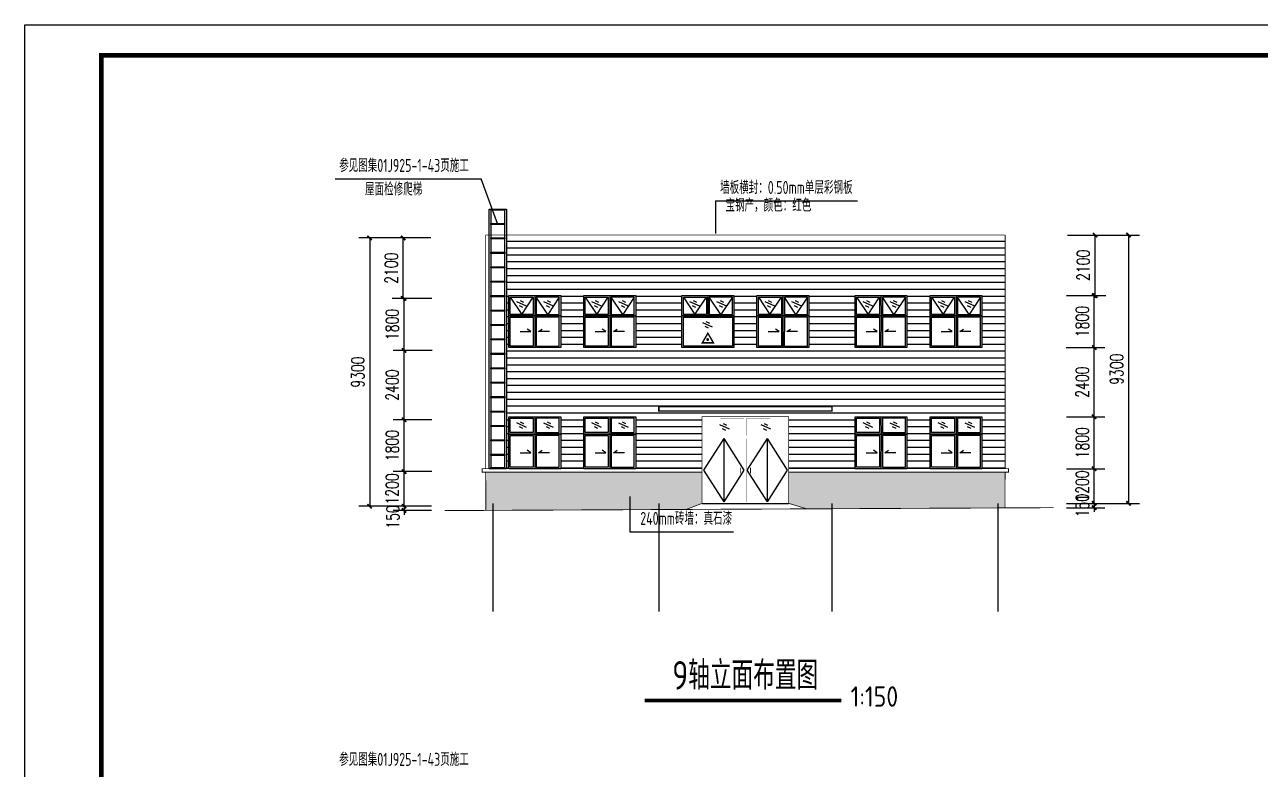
# Model space of a CAD drawing. Extents: x 177291 to 1288761, y 177638 to 322898.
# Drawn here: x 688720 to 731542, y 289123 to 314928 of the extents above; entities that cross this region are included whole.
import ezdxf
from ezdxf.enums import TextEntityAlignment as Align

# ---------------------------------------------------------------- set-up
doc = ezdxf.new("R2010")
doc.units = 0
doc.header["$LTSCALE"] = 1000
for name, color, linetype in [('AXIS', 3, 'Continuous'), ('COLU', 7, 'Continuous'), ('DIM_SYMB', 3, 'Continuous'), ('PUB_DIM', 3, 'Continuous'), ('PUB_TEXT', 7, 'Continuous'), ('PUB_TITLE', 4, 'Continuous'), ('REIN', 1, 'Continuous'), ('TEXT', 7, 'Continuous')]:
    doc.layers.add(name, color=color, linetype=linetype)
doc.styles.add('_TCH_DIM_T3', font='SIMPLEX', dxfattribs={"width": 0.705882, "bigfont": 'GBCBIG'})
doc.styles.add('C', font='tssdeng.shx', dxfattribs={"height": 3, "bigfont": 'tssdchn.shx'})
doc.styles.get("Standard").update_dxf_attribs({"font": 'gbenor.shx', "bigfont": 'gbcbig.shx'})
doc.dimstyles.new('_TCH_ARCH&&150', dxfattribs={"dimtxt": 446.25, "dimasz": 150, "dimexe": 375, "dimexo": 450, "dimgap": 189.375, "dimtad": 1, "dimdec": 0, "dimzin": 0, "dimdsep": 46, "dimtxsty": '_TCH_DIM_T3', "dimblk": 'ARCHTICK', "dimcen": 0.09, "dimclrd": 3, "dimclre": 3, "dimclrt": 7, "dimazin": 2, "dimtfac": 1, "dimtdec": 0, "dimtix": 1, "dimtmove": 2, "dimatfit": 3, "dimfxl": 1, "dimtolj": 1, "dimtzin": 0, "dimarcsym": 0})

# ---------------------------------------------------------------- blocks, each defined once
blk = doc.blocks.new('A$C5AE57A66')
at = {"color": 2}
for points in [[(0, 9000), (59, 9000), (59, 0), (0, 0)], [(59, 9000), (541, 9000), (541, 8962), (59, 8962)], [(541, 9000), (600, 9000), (600, 0), (541, 0)], [(59, 8500), (541, 8500), (541, 8462), (59, 8462)], [(59, 8000), (541, 8000), (541, 7962), (59, 7962)], [(59, 7500), (541, 7500), (541, 7462), (59, 7462)], [(59, 7000), (541, 7000), (541, 6962), (59, 6962)], [(59, 6500), (541, 6500), (541, 6462), (59, 6462)], [(59, 6000), (541, 6000), (541, 5962), (59, 5962)], [(59, 5500), (541, 5500), (541, 5462), (59, 5462)], [(59, 5000), (541, 5000), (541, 4962), (59, 4962)], [(59, 4500), (541, 4500), (541, 4462), (59, 4462)], [(59, 4000), (541, 4000), (541, 3962), (59, 3962)], [(59, 3500), (541, 3500), (541, 3462), (59, 3462)], [(59, 3000), (541, 3000), (541, 2962), (59, 2962)], [(59, 2500), (541, 2500), (541, 2462), (59, 2462)], [(59, 2000), (541, 2000), (541, 1962), (59, 1962)], [(59, 1500), (541, 1500), (541, 1462), (59, 1462)], [(59, 1000), (541, 1000), (541, 962), (59, 962)], [(59, 500), (541, 500), (541, 462), (59, 462)], [(59, 38), (541, 38), (541, 0), (59, 0)]]:
    blk.add_lwpolyline(points, close=True, dxfattribs=at)
blk = doc.blocks.new('_ArchTick')
at = {"color": 0, "linetype": 'ByBlock', "const_width": 0.4}
blk.add_lwpolyline([(-0.5, -0.5), (0.5, 0.5)], dxfattribs=at)
blk = doc.blocks.new('*D522')
at = {"layer": 'Defpoints', "color": 0, "transparency": 16777216}
for p in [(701868, 299439), (703277, 299439), (703271, 298239)]:
    blk.add_point(p, dxfattribs=at)
at = {"layer": 'PUB_DIM', "color": 3, "lineweight": -2, "transparency": 16777216}
for p, q in [((702827, 299439), (701493, 299439)), ((701868, 299439), (701868, 299589)), ((701868, 298239), (701868, 299439)), ((702821, 298239), (701493, 298239)), ((701868, 298239), (701868, 298089))]:
    blk.add_line(p, q, dxfattribs=at)
at = {"layer": 'PUB_DIM', "color": 3, "lineweight": -2, "transparency": 16777216, "xscale": 150, "yscale": 150, "zscale": 150}
for p, rotation in [((701868, 299439), 270), ((701868, 298239), 90)]:
    blk.add_blockref('_ArchTick', p, dxfattribs=dict(at, rotation=rotation))
at = {"layer": 'PUB_DIM', "color": 7, "transparency": 16777216, "insert": (701456, 298839), "char_height": 446.2, "attachment_point": 5, "rotation": 90, "style": '_TCH_DIM_T3'}
blk.add_mtext('\\A1;1200', dxfattribs=at)
blk = doc.blocks.new('*D523')
at = {"layer": 'Defpoints', "color": 0, "transparency": 16777216}
for p in [(701868, 301239), (703277, 301239), (703277, 299439)]:
    blk.add_point(p, dxfattribs=at)
at = {"layer": 'PUB_DIM', "color": 3, "lineweight": -2, "transparency": 16777216}
for p, q in [((702827, 301239), (701493, 301239)), ((701868, 299439), (701868, 301239)), ((702827, 299439), (701493, 299439))]:
    blk.add_line(p, q, dxfattribs=at)
at = {"layer": 'PUB_DIM', "color": 3, "lineweight": -2, "transparency": 16777216, "xscale": 150, "yscale": 150, "zscale": 150}
for p, rotation in [((701868, 301239), 90), ((701868, 299439), 270)]:
    blk.add_blockref('_ArchTick', p, dxfattribs=dict(at, rotation=rotation))
at = {"layer": 'PUB_DIM', "color": 7, "transparency": 16777216, "insert": (701456, 300339), "char_height": 446.2, "attachment_point": 5, "rotation": 90, "style": '_TCH_DIM_T3'}
blk.add_mtext('\\A1;1800', dxfattribs=at)
blk = doc.blocks.new('*D524')
at = {"layer": 'Defpoints', "color": 0, "transparency": 16777216}
for p in [(701868, 303639), (703293, 303639, -4), (703277, 301239)]:
    blk.add_point(p, dxfattribs=at)
at = {"layer": 'PUB_DIM', "color": 3, "lineweight": -2, "transparency": 16777216}
for p, q in [((702843, 303639), (701493, 303639)), ((701868, 301239), (701868, 303639)), ((702827, 301239), (701493, 301239))]:
    blk.add_line(p, q, dxfattribs=at)
at = {"layer": 'PUB_DIM', "color": 3, "lineweight": -2, "transparency": 16777216, "xscale": 150, "yscale": 150, "zscale": 150}
for p, rotation in [((701868, 303639), 90), ((701868, 301239), 270)]:
    blk.add_blockref('_ArchTick', p, dxfattribs=dict(at, rotation=rotation))
at = {"layer": 'PUB_DIM', "color": 7, "transparency": 16777216, "insert": (701456, 302439), "char_height": 446.2, "attachment_point": 5, "rotation": 90, "style": '_TCH_DIM_T3'}
blk.add_mtext('\\A1;2400', dxfattribs=at)
blk = doc.blocks.new('*D525')
at = {"layer": 'Defpoints', "color": 0, "transparency": 16777216}
for p in [(701868, 305439), (703277, 305439), (703293, 303639, -4)]:
    blk.add_point(p, dxfattribs=at)
at = {"layer": 'PUB_DIM', "color": 3, "lineweight": -2, "transparency": 16777216}
for p, q in [((702827, 305439), (701493, 305439)), ((701868, 303639), (701868, 305439)), ((702843, 303639), (701493, 303639))]:
    blk.add_line(p, q, dxfattribs=at)
at = {"layer": 'PUB_DIM', "color": 3, "lineweight": -2, "transparency": 16777216, "xscale": 150, "yscale": 150, "zscale": 150}
for p, rotation in [((701868, 305439), 90), ((701868, 303639), 270)]:
    blk.add_blockref('_ArchTick', p, dxfattribs=dict(at, rotation=rotation))
at = {"layer": 'PUB_DIM', "color": 7, "transparency": 16777216, "insert": (701456, 304539), "char_height": 446.2, "attachment_point": 5, "rotation": 90, "style": '_TCH_DIM_T3'}
blk.add_mtext('\\A1;1800', dxfattribs=at)
blk = doc.blocks.new('*D526')
at = {"layer": 'Defpoints', "color": 0, "transparency": 16777216}
for p in [(701835, 307539), (703243, 307539), (703277, 305439)]:
    blk.add_point(p, dxfattribs=at)
at = {"layer": 'PUB_DIM', "color": 3, "lineweight": -2, "transparency": 16777216}
for p, q in [((702793, 307539), (701460, 307539)), ((701835, 305439), (701835, 307539)), ((702827, 305439), (701460, 305439))]:
    blk.add_line(p, q, dxfattribs=at)
at = {"layer": 'PUB_DIM', "color": 3, "lineweight": -2, "transparency": 16777216, "xscale": 150, "yscale": 150, "zscale": 150}
for p, rotation in [((701835, 307539), 90), ((701835, 305439), 270)]:
    blk.add_blockref('_ArchTick', p, dxfattribs=dict(at, rotation=rotation))
at = {"layer": 'PUB_DIM', "color": 7, "transparency": 16777216, "insert": (701423, 306489), "char_height": 446.2, "attachment_point": 5, "rotation": 90, "style": '_TCH_DIM_T3'}
blk.add_mtext('\\A1;2100', dxfattribs=at)
blk = doc.blocks.new('*D527')
at = {"layer": 'Defpoints', "color": 0, "transparency": 16777216}
for p in [(703243, 307539), (700676, 298239), (703271, 298239)]:
    blk.add_point(p, dxfattribs=at)
at = {"layer": 'PUB_DIM', "color": 3, "lineweight": -2, "transparency": 16777216}
for p, q in [((702793, 307539), (700301, 307539)), ((700676, 307539), (700676, 298239)), ((702821, 298239), (700301, 298239))]:
    blk.add_line(p, q, dxfattribs=at)
at = {"layer": 'PUB_DIM', "color": 3, "lineweight": -2, "transparency": 16777216, "xscale": 150, "yscale": 150, "zscale": 150}
for p, rotation in [((700676, 307539), 90), ((700676, 298239), 270)]:
    blk.add_blockref('_ArchTick', p, dxfattribs=dict(at, rotation=rotation))
at = {"layer": 'PUB_DIM', "color": 7, "transparency": 16777216, "insert": (700264, 302889), "char_height": 446.2, "attachment_point": 5, "rotation": 90, "style": '_TCH_DIM_T3'}
blk.add_mtext('\\A1;9300', dxfattribs=at)
blk = doc.blocks.new('*D528')
at = {"layer": 'Defpoints', "color": 0, "transparency": 16777216}
for p in [(701868, 298089), (703271, 298239), (703271, 298089)]:
    blk.add_point(p, dxfattribs=at)
at = {"layer": 'PUB_DIM', "color": 3, "lineweight": -2, "transparency": 16777216}
for p, q in [((702821, 298239), (701493, 298239)), ((702821, 298089), (701493, 298089)), ((701868, 298239), (701868, 298389)), ((701868, 298239), (701868, 298089)), ((701868, 298089), (701868, 297939))]:
    blk.add_line(p, q, dxfattribs=at)
at = {"layer": 'PUB_DIM', "color": 3, "lineweight": -2, "transparency": 16777216, "xscale": 150, "yscale": 150, "zscale": 150}
for p, rotation in [((701868, 298239), 270), ((701868, 298089), 90)]:
    blk.add_blockref('_ArchTick', p, dxfattribs=dict(at, rotation=rotation))
at = {"layer": 'PUB_DIM', "color": 7, "transparency": 16777216, "insert": (701480, 297868), "char_height": 446.2, "attachment_point": 5, "rotation": 90, "style": '_TCH_DIM_T3'}
blk.add_mtext('\\A1;150', dxfattribs=at)
blk = doc.blocks.new('*D529')
at = {"layer": 'Defpoints', "color": 0, "transparency": 16777216}
for p in [(724376, 299540), (725784, 299540), (724381, 298340)]:
    blk.add_point(p, dxfattribs=at)
at = {"layer": 'PUB_DIM', "color": 3, "lineweight": -2, "transparency": 16777216}
for p, q in [((724826, 299540), (726159, 299540)), ((725784, 299540), (725784, 299690)), ((725784, 298340), (725784, 299540)), ((724831, 298340), (726159, 298340)), ((725784, 298340), (725784, 298190))]:
    blk.add_line(p, q, dxfattribs=at)
at = {"layer": 'PUB_DIM', "color": 3, "lineweight": -2, "transparency": 16777216, "xscale": 150, "yscale": 150, "zscale": 150}
for p, rotation in [((725784, 299540), 270), ((725784, 298340), 90)]:
    blk.add_blockref('_ArchTick', p, dxfattribs=dict(at, rotation=rotation))
at = {"layer": 'PUB_DIM', "color": 7, "transparency": 16777216, "insert": (725371, 298940), "char_height": 446.2, "attachment_point": 5, "rotation": 90, "style": '_TCH_DIM_T3'}
blk.add_mtext('\\A1;1200', dxfattribs=at)
blk = doc.blocks.new('*D530')
at = {"layer": 'Defpoints', "color": 0, "transparency": 16777216}
for p in [(724376, 301340), (725784, 301340), (724376, 299540)]:
    blk.add_point(p, dxfattribs=at)
at = {"layer": 'PUB_DIM', "color": 3, "lineweight": -2, "transparency": 16777216}
for p, q in [((724826, 301340), (726159, 301340)), ((725784, 299540), (725784, 301340)), ((724826, 299540), (726159, 299540))]:
    blk.add_line(p, q, dxfattribs=at)
at = {"layer": 'PUB_DIM', "color": 3, "lineweight": -2, "transparency": 16777216, "xscale": 150, "yscale": 150, "zscale": 150}
for p, rotation in [((725784, 301340), 90), ((725784, 299540), 270)]:
    blk.add_blockref('_ArchTick', p, dxfattribs=dict(at, rotation=rotation))
at = {"layer": 'PUB_DIM', "color": 7, "transparency": 16777216, "insert": (725371, 300440), "char_height": 446.2, "attachment_point": 5, "rotation": 90, "style": '_TCH_DIM_T3'}
blk.add_mtext('\\A1;1800', dxfattribs=at)
blk = doc.blocks.new('*D531')
at = {"layer": 'Defpoints', "color": 0, "transparency": 16777216}
for p in [(724359, 303740, -4), (725784, 303740), (724376, 301340)]:
    blk.add_point(p, dxfattribs=at)
at = {"layer": 'PUB_DIM', "color": 3, "lineweight": -2, "transparency": 16777216}
for p, q in [((724809, 303740), (726159, 303740)), ((725784, 301340), (725784, 303740)), ((724826, 301340), (726159, 301340))]:
    blk.add_line(p, q, dxfattribs=at)
at = {"layer": 'PUB_DIM', "color": 3, "lineweight": -2, "transparency": 16777216, "xscale": 150, "yscale": 150, "zscale": 150}
for p, rotation in [((725784, 303740), 90), ((725784, 301340), 270)]:
    blk.add_blockref('_ArchTick', p, dxfattribs=dict(at, rotation=rotation))
at = {"layer": 'PUB_DIM', "color": 7, "transparency": 16777216, "insert": (725371, 302540), "char_height": 446.2, "attachment_point": 5, "rotation": 90, "style": '_TCH_DIM_T3'}
blk.add_mtext('\\A1;2400', dxfattribs=at)
blk = doc.blocks.new('*D532')
at = {"layer": 'Defpoints', "color": 0, "transparency": 16777216}
for p in [(724376, 305540), (725784, 305540), (724359, 303740, -4)]:
    blk.add_point(p, dxfattribs=at)
at = {"layer": 'PUB_DIM', "color": 3, "lineweight": -2, "transparency": 16777216}
for p, q in [((724826, 305540), (726159, 305540)), ((725784, 303740), (725784, 305540)), ((724809, 303740), (726159, 303740))]:
    blk.add_line(p, q, dxfattribs=at)
at = {"layer": 'PUB_DIM', "color": 3, "lineweight": -2, "transparency": 16777216, "xscale": 150, "yscale": 150, "zscale": 150}
for p, rotation in [((725784, 305540), 90), ((725784, 303740), 270)]:
    blk.add_blockref('_ArchTick', p, dxfattribs=dict(at, rotation=rotation))
at = {"layer": 'PUB_DIM', "color": 7, "transparency": 16777216, "insert": (725371, 304640), "char_height": 446.2, "attachment_point": 5, "rotation": 90, "style": '_TCH_DIM_T3'}
blk.add_mtext('\\A1;1800', dxfattribs=at)
blk = doc.blocks.new('*D533')
at = {"layer": 'Defpoints', "color": 0, "transparency": 16777216}
for p in [(724409, 307640), (725817, 307640), (724376, 305540)]:
    blk.add_point(p, dxfattribs=at)
at = {"layer": 'PUB_DIM', "color": 3, "lineweight": -2, "transparency": 16777216}
for p, q in [((724859, 307640), (726192, 307640)), ((725817, 305540), (725817, 307640)), ((724826, 305540), (726192, 305540))]:
    blk.add_line(p, q, dxfattribs=at)
at = {"layer": 'PUB_DIM', "color": 3, "lineweight": -2, "transparency": 16777216, "xscale": 150, "yscale": 150, "zscale": 150}
for p, rotation in [((725817, 307640), 90), ((725817, 305540), 270)]:
    blk.add_blockref('_ArchTick', p, dxfattribs=dict(at, rotation=rotation))
at = {"layer": 'PUB_DIM', "color": 7, "transparency": 16777216, "insert": (725405, 306590), "char_height": 446.2, "attachment_point": 5, "rotation": 90, "style": '_TCH_DIM_T3'}
blk.add_mtext('\\A1;2100', dxfattribs=at)
blk = doc.blocks.new('*D534')
at = {"layer": 'Defpoints', "color": 0, "transparency": 16777216}
for p in [(724409, 307640), (724381, 298340), (726976, 298340)]:
    blk.add_point(p, dxfattribs=at)
at = {"layer": 'PUB_DIM', "color": 3, "lineweight": -2, "transparency": 16777216}
for p, q in [((724859, 307640), (727351, 307640)), ((726976, 307640), (726976, 298340)), ((724831, 298340), (727351, 298340))]:
    blk.add_line(p, q, dxfattribs=at)
at = {"layer": 'PUB_DIM', "color": 3, "lineweight": -2, "transparency": 16777216, "xscale": 150, "yscale": 150, "zscale": 150}
for p, rotation in [((726976, 307640), 90), ((726976, 298340), 270)]:
    blk.add_blockref('_ArchTick', p, dxfattribs=dict(at, rotation=rotation))
at = {"layer": 'PUB_DIM', "color": 7, "transparency": 16777216, "insert": (726563, 302990), "char_height": 446.2, "attachment_point": 5, "rotation": 90, "style": '_TCH_DIM_T3'}
blk.add_mtext('\\A1;9300', dxfattribs=at)
blk = doc.blocks.new('*D535')
at = {"layer": 'Defpoints', "color": 0, "transparency": 16777216}
for p in [(724376, 298190), (724381, 298340), (725784, 298190)]:
    blk.add_point(p, dxfattribs=at)
at = {"layer": 'PUB_DIM', "color": 3, "lineweight": -2, "transparency": 16777216}
for p, q in [((725784, 298340), (725784, 298490)), ((724826, 298190), (726159, 298190)), ((724831, 298340), (726159, 298340)), ((725784, 298340), (725784, 298190)), ((725784, 298190), (725784, 298040))]:
    blk.add_line(p, q, dxfattribs=at)
at = {"layer": 'PUB_DIM', "color": 3, "lineweight": -2, "transparency": 16777216, "xscale": 150, "yscale": 150, "zscale": 150}
for p, rotation in [((725784, 298340), 270), ((725784, 298190), 90)]:
    blk.add_blockref('_ArchTick', p, dxfattribs=dict(at, rotation=rotation))
at = {"layer": 'PUB_DIM', "color": 7, "transparency": 16777216, "insert": (725371, 298265), "char_height": 446.2, "attachment_point": 5, "rotation": 90, "style": '_TCH_DIM_T3'}
blk.add_mtext('\\A1;150', dxfattribs=at)

msp = doc.modelspace()

# ---------------------------------------------------------------- hatches: boundary and pattern name
h = msp.add_hatch()
h.set_pattern_fill('ANSI31', color=1, scale=150, angle=315)
h.set_pattern_definition([(0, (-45104.04, -5942.07), (7e-14, 238.125), [])])
h.paths.add_polyline_path([(722696.7, 307639.93), (705415.26, 307639.85), (705415.26, 299539.94), (705496.7, 299539.94), (705496.73, 300740.48), (705496.7, 300740.48), (705496.7, 301340.48), (707296.66, 301340.46), (707296.66, 300740.46), (707296.72, 300740.46), (707296.69, 299539.95), (708096.7, 299539.95), (708096.73, 300740.48), (708096.7, 300740.48), (708096.7, 301340.48), (709896.66, 301340.46), (709896.66, 300740.46), (709896.72, 300740.46), (709896.69, 299539.96), (712196.7, 299539.96), (712196.7, 301339.99), (715196.7, 301339.99), (715196.7, 299539.97), (717496.7, 299539.93), (717496.73, 300740.48), (717496.7, 300740.48), (717496.7, 301340.48), (719296.66, 301340.46), (719296.66, 300740.46), (719296.72, 300740.46), (719296.69, 299539.9), (720096.7, 299539.89), (720096.73, 300740.48), (720096.7, 300740.48), (720096.7, 301340.48), (721896.66, 301340.46), (721896.66, 300740.46), (721896.72, 300740.46), (721896.69, 299539.85), (722696.7, 299539.84)])
h.paths.add_polyline_path([(711496.7, 303739.49), (711496.73, 304839.96), (711496.7, 304839.96), (711496.7, 305539.96), (713296.66, 305539.94), (713296.66, 304839.94), (713296.72, 304839.94), (713296.69, 303739.47)], flags=16)
h.paths.add_polyline_path([(711546.48, 303789.85), (711546.75, 304789.85), (712346.82, 304789.69), (712346.54, 303789.69)], flags=0)
h.paths.add_polyline_path([(712446.48, 303789.66), (712446.76, 304789.66), (713246.82, 304789.5), (713246.55, 303789.5)], flags=0)
h.paths.add_polyline_path([(716696.7, 301687.62), (716696.7, 301539.99), (710696.7, 301539.99), (710696.7, 301687.62)], flags=16)
h.paths.add_polyline_path([(709896.69, 303739.47), (708096.7, 303739.49), (708096.73, 304839.96), (708096.7, 304839.96), (708096.7, 305539.96), (709896.66, 305539.94), (709896.66, 304839.94), (709896.72, 304839.94)], flags=16)
h.paths.add_polyline_path([(709846.55, 303789.5), (709046.48, 303789.66), (709046.76, 304789.66), (709846.82, 304789.5)], flags=0)
h.paths.add_polyline_path([(711546.34, 304889.6), (711546.34, 305490.32), (712346.93, 305490.31), (712346.49, 305489.66), (712346.49, 304889.58)], flags=0)
h.paths.add_polyline_path([(712447.09, 304889.6), (712446.87, 305489.67), (712446.43, 305490.32), (713247.24, 305490.57), (713247.02, 305490.25), (713247.24, 304889.85)], flags=0)
h.paths.add_polyline_path([(709847.24, 304889.85), (709047.09, 304889.6), (709046.87, 305489.67), (709046.43, 305490.32), (709847.24, 305490.57), (709847.02, 305490.25)], flags=0)
h.paths.add_polyline_path([(708946.54, 303789.69), (708146.48, 303789.85), (708146.75, 304789.85), (708946.82, 304789.69)], flags=0)
h.paths.add_polyline_path([(708946.49, 304889.58), (708146.34, 304889.6), (708146.34, 305490.32), (708946.93, 305490.31), (708946.49, 305489.66)], flags=0)
h.paths.add_polyline_path([(714096.7, 303739.49), (714096.73, 304839.96), (714096.7, 304839.96), (714096.7, 305539.96), (715896.66, 305539.94), (715896.66, 304839.94), (715896.72, 304839.94), (715896.69, 303739.47)], flags=16)
h.paths.add_polyline_path([(714146.48, 303789.85), (714146.75, 304789.85), (714946.82, 304789.69), (714946.54, 303789.69)], flags=0)
h.paths.add_polyline_path([(714146.34, 304889.6), (714146.34, 305490.32), (714946.93, 305490.31), (714946.49, 305489.66), (714946.49, 304889.58)], flags=0)
h.paths.add_polyline_path([(715046.48, 303789.66), (715046.76, 304789.66), (715846.82, 304789.5), (715846.55, 303789.5)], flags=0)
h.paths.add_polyline_path([(707296.69, 303739.47), (705496.7, 303739.49), (705496.73, 304839.96), (705496.7, 304839.96), (705496.7, 305539.96), (707296.66, 305539.94), (707296.66, 304839.94), (707296.72, 304839.94)], flags=16)
h.paths.add_polyline_path([(707246.55, 303789.5), (706446.48, 303789.66), (706446.76, 304789.66), (707246.82, 304789.5)], flags=0)
h.paths.add_polyline_path([(715047.09, 304889.6), (715046.87, 305489.67), (715046.43, 305490.32), (715847.24, 305490.57), (715847.02, 305490.25), (715847.24, 304889.85)], flags=0)
h.paths.add_polyline_path([(707247.24, 304889.85), (706447.09, 304889.6), (706446.87, 305489.67), (706446.43, 305490.32), (707247.24, 305490.57), (707247.02, 305490.25)], flags=0)
h.paths.add_polyline_path([(706346.54, 303789.69), (705546.48, 303789.85), (705546.75, 304789.85), (706346.82, 304789.69)], flags=0)
h.paths.add_polyline_path([(706346.49, 304889.58), (705546.34, 304889.6), (705546.34, 305490.32), (706346.93, 305490.31), (706346.49, 305489.66)], flags=0)
h.paths.add_polyline_path([(717496.7, 303739.49), (717496.73, 304839.96), (717496.7, 304839.96), (717496.7, 305539.96), (719296.66, 305539.94), (719296.66, 304839.94), (719296.72, 304839.94), (719296.69, 303739.47)], flags=16)
h.paths.add_polyline_path([(717546.48, 303789.85), (717546.75, 304789.85), (718346.82, 304789.69), (718346.54, 303789.69)], flags=0)
h.paths.add_polyline_path([(717546.34, 304889.6), (717546.34, 305490.32), (718346.93, 305490.31), (718346.49, 305489.66), (718346.49, 304889.58)], flags=0)
h.paths.add_polyline_path([(718446.48, 303789.66), (718446.76, 304789.66), (719246.82, 304789.5), (719246.55, 303789.5)], flags=0)
h.paths.add_polyline_path([(718447.09, 304889.6), (718446.87, 305489.67), (718446.43, 305490.32), (719247.24, 305490.57), (719247.02, 305490.25), (719247.24, 304889.85)], flags=0)
h.paths.add_polyline_path([(720096.7, 303739.49), (720096.73, 304839.96), (720096.7, 304839.96), (720096.7, 305539.96), (721896.66, 305539.94), (721896.66, 304839.94), (721896.72, 304839.94), (721896.69, 303739.47)], flags=16)
h.paths.add_polyline_path([(720146.48, 303789.85), (720146.75, 304789.85), (720946.82, 304789.69), (720946.54, 303789.69)], flags=0)
h.paths.add_polyline_path([(720146.34, 304889.6), (720146.34, 305490.32), (720946.93, 305490.31), (720946.49, 305489.66), (720946.49, 304889.58)], flags=0)
h.paths.add_polyline_path([(721046.48, 303789.66), (721046.76, 304789.66), (721846.82, 304789.5), (721846.55, 303789.5)], flags=0)
h.paths.add_polyline_path([(721047.09, 304889.6), (721046.87, 305489.67), (721046.43, 305490.32), (721847.24, 305490.57), (721847.02, 305490.25), (721847.24, 304889.85)], flags=0)
at = {"true_color": 0xc7c8ca}
h = msp.add_hatch(dxfattribs=at)
h.set_pattern_fill('AR-B816', color=9, scale=50)
h.set_pattern_definition([(0, (-45104.04, -5942.07), (0, 60.6552), []), (90, (-45104.04, -5942.07), (-60.6552, 60.6552), [60.6552, -60.6552])])
h.paths.add_polyline_path([(712196.7, 299419.96), (704696.7, 299419.94), (704703.05, 298095.64), (711645.04, 298128.92), (712196.7, 298339.99)])
h.paths.add_polyline_path([(722696.7, 299419.84), (715196.7, 299419.97), (715196.7, 298440), (715196.7, 298339.99), (715823.7, 298148.95), (722695.92, 298181.89)])

# ---------------------------------------------------------------- linework, layer by layer
at = {"color": 3}
for p, q in [((705546.34, 305489.98), (705946.41, 304889.59)), ((705946.41, 304889.59), (706346.5, 305489.66)), ((706396.67, 305539.95), (706396.8, 304839.67)), ((706847.17, 304889.73), (706446.86, 305489.68)), ((707247.02, 305490.24), (706847.17, 304889.73)), ((708146.34, 305489.98), (708546.41, 304889.59)), ((708546.41, 304889.59), (708946.5, 305489.66)), ((708996.67, 305539.95), (708996.8, 304839.67)), ((709447.17, 304889.73), (709046.86, 305489.68)), ((709847.02, 305490.24), (709447.17, 304889.73)), ((711546.34, 305489.98), (711946.41, 304889.59)), ((711946.41, 304889.59), (712346.5, 305489.66)), ((712396.67, 305539.95), (712396.8, 304839.67)), ((712847.17, 304889.73), (712446.86, 305489.68)), ((713247.02, 305490.24), (712847.17, 304889.73)), ((714146.34, 305489.98), (714546.41, 304889.59)), ((714546.41, 304889.59), (714946.5, 305489.66)), ((714996.67, 305539.95), (714996.8, 304839.67)), ((715447.17, 304889.73), (715046.86, 305489.68)), ((715847.02, 305490.24), (715447.17, 304889.73)), ((717546.34, 305489.98), (717946.41, 304889.59)), ((717946.41, 304889.59), (718346.5, 305489.66)), ((718396.67, 305539.95), (718396.8, 304839.67)), ((718847.17, 304889.73), (718446.86, 305489.68)), ((719247.02, 305490.24), (718847.17, 304889.73)), ((720146.34, 305489.98), (720546.41, 304889.59)), ((720546.41, 304889.59), (720946.5, 305489.66)), ((720996.67, 305539.95), (720996.8, 304839.67)), ((721447.17, 304889.73), (721046.86, 305489.68)), ((721847.02, 305490.24), (721447.17, 304889.73))]:
    msp.add_line(p, q, dxfattribs=at)
for p, q in [((705765.16, 305335.47), (706103.47, 305182.86)), ((705889.78, 305367.52), (706007.45, 305310.46)), ((706697.22, 305333.93), (707037.04, 305184.69)), ((706821.53, 305367.21), (706939.75, 305311.32)), ((708365.16, 305335.47), (708703.47, 305182.86)), ((708489.78, 305367.52), (708607.45, 305310.46)), ((709297.22, 305333.93), (709637.04, 305184.69)), ((709421.53, 305367.21), (709539.75, 305311.32)), ((711765.16, 305335.47), (712103.47, 305182.86)), ((711889.78, 305367.52), (712007.45, 305310.46)), ((712697.22, 305333.93), (713037.04, 305184.69)), ((712821.53, 305367.21), (712939.75, 305311.32)), ((714365.16, 305335.47), (714703.47, 305182.86)), ((714489.78, 305367.52), (714607.45, 305310.46)), ((715297.22, 305333.93), (715637.04, 305184.69)), ((715421.53, 305367.21), (715539.75, 305311.32)), ((717765.16, 305335.47), (718103.47, 305182.86)), ((717889.78, 305367.52), (718007.45, 305310.46)), ((718697.22, 305333.93), (719037.04, 305184.69)), ((718821.53, 305367.21), (718939.75, 305311.32)), ((720365.16, 305335.47), (720703.47, 305182.86)), ((720489.78, 305367.52), (720607.45, 305310.46)), ((721297.22, 305333.93), (721637.04, 305184.69)), ((721421.53, 305367.21), (721539.75, 305311.32)), ((705853.59, 305199.62), (705971.25, 305142.56)), ((706787, 305198.96), (706905.22, 305143.07)), ((708453.59, 305199.62), (708571.25, 305142.56)), ((709387, 305198.96), (709505.22, 305143.07)), ((711853.59, 305199.62), (711971.25, 305142.56)), ((712787, 305198.96), (712905.22, 305143.07)), ((714453.59, 305199.62), (714571.25, 305142.56)), ((715387, 305198.96), (715505.22, 305143.07)), ((717853.59, 305199.62), (717971.25, 305142.56)), ((718787, 305198.96), (718905.22, 305143.07)), ((720453.59, 305199.62), (720571.25, 305142.56)), ((721387, 305198.96), (721505.22, 305143.07)), ((706396.8, 304839.67), (706396.5, 303739.67)), ((708996.8, 304839.67), (708996.5, 303739.67)), ((712205.6, 304613.32), (712543.92, 304460.72)), ((712294.03, 304477.47), (712411.7, 304420.41)), ((712330.23, 304645.37), (712447.89, 304588.31)), ((714996.8, 304839.67), (714996.5, 303739.67)), ((718396.8, 304839.67), (718396.5, 303739.67)), ((720996.8, 304839.67), (720996.5, 303739.67)), ((705885.94, 304295.09), (706262.63, 304295)), ((706262.63, 304295), (706137.82, 304379.48)), ((706530.71, 304294.93), (706655.56, 304379.35)), ((706907.4, 304294.84), (706530.71, 304294.93)), ((708485.94, 304295.09), (708862.63, 304295)), ((708862.63, 304295), (708737.82, 304379.48)), ((709130.71, 304294.93), (709255.56, 304379.35)), ((709507.4, 304294.84), (709130.71, 304294.93)), ((714485.94, 304295.09), (714862.63, 304295)), ((714862.63, 304295), (714737.82, 304379.48)), ((715130.71, 304294.93), (715255.56, 304379.35)), ((715507.4, 304294.84), (715130.71, 304294.93)), ((717885.94, 304295.09), (718262.63, 304295)), ((718262.63, 304295), (718137.82, 304379.48)), ((718530.71, 304294.93), (718655.56, 304379.35)), ((718907.4, 304294.84), (718530.71, 304294.93)), ((720485.94, 304295.09), (720862.63, 304295)), ((720862.63, 304295), (720737.82, 304379.48)), ((721130.71, 304294.93), (721255.56, 304379.35)), ((721507.4, 304294.84), (721130.71, 304294.93)), ((705765.16, 301136), (706103.47, 300983.39)), ((705889.79, 301168.05), (706007.45, 301110.99)), ((706396.67, 301340.47), (706396.8, 300740.2)), ((706697.23, 301134.46), (707037.04, 300985.21)), ((706821.53, 301167.74), (706939.75, 301111.85)), ((708365.16, 301136), (708703.47, 300983.39)), ((708489.79, 301168.05), (708607.45, 301110.99)), ((708996.67, 301340.47), (708996.8, 300740.2)), ((709297.23, 301134.46), (709637.04, 300985.21)), ((709421.53, 301167.74), (709539.75, 301111.85)), ((712800.06, 301073.2), (713138.37, 300920.59)), ((712924.69, 301105.24), (713042.35, 301048.18)), ((714226.66, 301073.2), (714564.97, 300920.59)), ((714351.29, 301105.24), (714468.95, 301048.18)), ((717765.16, 301136), (718103.47, 300983.39)), ((717889.79, 301168.05), (718007.45, 301110.99)), ((718396.67, 301340.47), (718396.8, 300740.2)), ((718697.23, 301134.46), (719037.04, 300985.21)), ((718821.53, 301167.74), (718939.75, 301111.85)), ((720365.16, 301136), (720703.47, 300983.39)), ((720489.79, 301168.05), (720607.45, 301110.99)), ((720996.67, 301340.47), (720996.8, 300740.2)), ((721297.23, 301134.46), (721637.04, 300985.21)), ((721421.53, 301167.74), (721539.75, 301111.85)), ((705853.59, 301000.15), (705971.25, 300943.09)), ((706396.8, 300740.2), (706396.5, 299540.2)), ((706787, 300999.49), (706905.22, 300943.6)), ((708453.59, 301000.15), (708571.25, 300943.09)), ((708996.8, 300740.2), (708996.5, 299540.2)), ((709387, 300999.49), (709505.22, 300943.6)), ((712888.49, 300937.34), (713006.15, 300880.28)), ((714315.09, 300937.34), (714432.75, 300880.28)), ((717853.59, 301000.15), (717971.25, 300943.09)), ((718396.8, 300740.2), (718396.5, 299540.2)), ((718787, 300999.49), (718905.22, 300943.6)), ((720453.59, 301000.15), (720571.25, 300943.09)), ((720996.8, 300740.2), (720996.5, 299540.2)), ((721387, 300999.49), (721505.22, 300943.6)), ((706262.63, 300095.53), (706137.82, 300180)), ((706530.71, 300095.46), (706655.56, 300179.88)), ((708862.63, 300095.53), (708737.82, 300180)), ((709130.71, 300095.46), (709255.56, 300179.88)), ((712946.7, 300585.38), (712946.7, 298389.99)), ((714446.7, 300585.38), (714446.7, 298389.99)), ((718262.63, 300095.53), (718137.82, 300180)), ((718530.71, 300095.46), (718655.56, 300179.88)), ((720862.63, 300095.53), (720737.82, 300180)), ((721130.71, 300095.46), (721255.56, 300179.88)), ((705885.94, 300095.62), (706262.63, 300095.53)), ((706907.4, 300095.37), (706530.71, 300095.46)), ((708485.94, 300095.62), (708862.63, 300095.53)), ((709507.4, 300095.37), (709130.71, 300095.46)), ((717885.94, 300095.62), (718262.63, 300095.53)), ((718907.4, 300095.37), (718530.71, 300095.46)), ((720485.94, 300095.62), (720862.63, 300095.53)), ((721507.4, 300095.37), (721130.71, 300095.46)), ((712196.7, 298339.99), (715196.7, 298339.99))]:
    msp.add_line(p, q)
for points, const_width in [([(704696.7, 307639.93), (704696.7, 299539.94), (704576.7, 299539.94), (704576.7, 299419.94), (704696.7, 299419.94), (704703.05, 298095.64)], 30), ([(704696.7, 307639.85), (722683.04, 307639.93)], 30), ([(722696.7, 307639.93), (722696.7, 299539.94), (722816.7, 299539.94), (722816.7, 299419.94), (722696.7, 299419.94), (722695.92, 298181.89)], 30), ([(715823.7, 298148.95), (715196.7, 298339.99), (715196.7, 301339.99), (712196.7, 301339.99), (712196.7, 298339.99), (711645.04, 298128.92)], 25), ([(713696.7, 298340), (713696.7, 301339.99)], 2), ([(715196.69, 301339.99), (715196.7, 298440)], 25), ([(715196.7, 300637.69), (712196.7, 300637.69)], 2), ([(712196.7, 299539.96), (704696.7, 299539.94)], 30), ([(704696.7, 299419.94), (712196.7, 299419.96)], 30), ([(713519.41, 299577.37), (713519.41, 299374.51)], 25), ([(713873.98, 299577.37), (713873.98, 299374.51)], 25), ([(715196.7, 299539.97), (722816.7, 299539.84)], 30), ([(722696.7, 299419.84), (715196.7, 299419.97)], 30), ([(724375.59, 298189.94), (703271.31, 298088.78)], 30)]:
    msp.add_lwpolyline(points, dxfattribs=dict(const_width=const_width))
for points in [[(705496.7, 305539.96), (707296.66, 305539.94), (707296.66, 304839.94), (705496.7, 304839.96)], [(705546.34, 305490.32), (706346.49, 305490.31), (706346.49, 304889.58), (705546.34, 304889.6)], [(707247.02, 305490.57), (706446.87, 305490.33), (706447.09, 304889.6), (707247.24, 304889.85)], [(708096.7, 305539.96), (709896.66, 305539.94), (709896.66, 304839.94), (708096.7, 304839.96)], [(708146.34, 305490.32), (708946.49, 305490.31), (708946.49, 304889.58), (708146.34, 304889.6)], [(709847.02, 305490.57), (709046.87, 305490.33), (709047.09, 304889.6), (709847.24, 304889.85)], [(711496.7, 305539.96), (713296.66, 305539.94), (713296.66, 304839.94), (711496.7, 304839.96)], [(711546.34, 305490.32), (712346.49, 305490.31), (712346.49, 304889.58), (711546.34, 304889.6)], [(713247.02, 305490.57), (712446.87, 305490.33), (712447.09, 304889.6), (713247.24, 304889.85)], [(714096.7, 305539.96), (715896.66, 305539.94), (715896.66, 304839.94), (714096.7, 304839.96)], [(714146.34, 305490.32), (714946.49, 305490.31), (714946.49, 304889.58), (714146.34, 304889.6)], [(715847.02, 305490.57), (715046.87, 305490.33), (715047.09, 304889.6), (715847.24, 304889.85)], [(717496.7, 305539.96), (719296.66, 305539.94), (719296.66, 304839.94), (717496.7, 304839.96)], [(717546.34, 305490.32), (718346.49, 305490.31), (718346.49, 304889.58), (717546.34, 304889.6)], [(719247.02, 305490.57), (718446.87, 305490.33), (718447.09, 304889.6), (719247.24, 304889.85)], [(720096.7, 305539.96), (721896.66, 305539.94), (721896.66, 304839.94), (720096.7, 304839.96)], [(720146.34, 305490.32), (720946.49, 305490.31), (720946.49, 304889.58), (720146.34, 304889.6)], [(721847.02, 305490.57), (721046.87, 305490.33), (721047.09, 304889.6), (721847.24, 304889.85)]]:
    msp.add_lwpolyline(points, close=True, dxfattribs=at)
for points in [[(705496.73, 304839.96), (707296.72, 304839.94), (707296.69, 303739.47), (705496.7, 303739.49)], [(705546.75, 304789.85), (706346.82, 304789.69), (706346.54, 303789.69), (705546.48, 303789.85)], [(707246.82, 304789.5), (706446.76, 304789.66), (706446.48, 303789.66), (707246.55, 303789.5)], [(708096.73, 304839.96), (709896.72, 304839.94), (709896.69, 303739.47), (708096.7, 303739.49)], [(708146.75, 304789.85), (708946.82, 304789.69), (708946.54, 303789.69), (708146.48, 303789.85)], [(709846.82, 304789.5), (709046.76, 304789.66), (709046.48, 303789.66), (709846.55, 303789.5)], [(711496.73, 304839.96), (713296.72, 304839.94), (713296.69, 303739.47), (711496.7, 303739.49)], [(711546.75, 304789.85), (713246.82, 304789.5), (713246.55, 303789.5), (711546.48, 303789.85)], [(714096.73, 304839.96), (715896.72, 304839.94), (715896.69, 303739.47), (714096.7, 303739.49)], [(714146.75, 304789.85), (714946.82, 304789.69), (714946.54, 303789.69), (714146.48, 303789.85)], [(715846.82, 304789.5), (715046.76, 304789.66), (715046.48, 303789.66), (715846.55, 303789.5)], [(717496.73, 304839.96), (719296.72, 304839.94), (719296.69, 303739.47), (717496.7, 303739.49)], [(717546.75, 304789.85), (718346.82, 304789.69), (718346.54, 303789.69), (717546.48, 303789.85)], [(719246.82, 304789.5), (718446.76, 304789.66), (718446.48, 303789.66), (719246.55, 303789.5)], [(720096.73, 304839.96), (721896.72, 304839.94), (721896.69, 303739.47), (720096.7, 303739.49)], [(720146.75, 304789.85), (720946.82, 304789.69), (720946.54, 303789.69), (720146.48, 303789.85)], [(721846.82, 304789.5), (721046.76, 304789.66), (721046.48, 303789.66), (721846.55, 303789.5)], [(705496.7, 301340.48), (707296.66, 301340.46), (707296.66, 300740.46), (705496.7, 300740.48)], [(705546.34, 301290.84), (706346.49, 301290.83), (706346.49, 300790.11), (705546.34, 300790.12)], [(707247.02, 301291.1), (706446.87, 301290.85), (706447.09, 300790.13), (707247.24, 300790.38)], [(708096.7, 301340.48), (709896.66, 301340.46), (709896.66, 300740.46), (708096.7, 300740.48)], [(708146.34, 301290.84), (708946.49, 301290.83), (708946.49, 300790.11), (708146.34, 300790.12)], [(709847.02, 301291.1), (709046.87, 301290.85), (709047.09, 300790.13), (709847.24, 300790.38)], [(717496.7, 301340.48), (719296.66, 301340.46), (719296.66, 300740.46), (717496.7, 300740.48)], [(717546.34, 301290.84), (718346.49, 301290.83), (718346.49, 300790.11), (717546.34, 300790.12)], [(719247.02, 301291.1), (718446.87, 301290.85), (718447.09, 300790.13), (719247.24, 300790.38)], [(720096.7, 301340.48), (721896.66, 301340.46), (721896.66, 300740.46), (720096.7, 300740.48)], [(720146.34, 301290.84), (720946.49, 301290.83), (720946.49, 300790.11), (720146.34, 300790.12)], [(721847.02, 301291.1), (721046.87, 301290.85), (721047.09, 300790.13), (721847.24, 300790.38)], [(705496.73, 300740.48), (707296.72, 300740.46), (707296.69, 299539.99), (705496.7, 299540.02)], [(705546.75, 300690.37), (706346.82, 300690.21), (706346.54, 299590.21), (705546.48, 299590.37)], [(707246.82, 300690.03), (706446.76, 300690.19), (706446.48, 299590.19), (707246.55, 299590.03)], [(708096.73, 300740.48), (709896.72, 300740.46), (709896.69, 299539.99), (708096.7, 299540.02)], [(708146.75, 300690.37), (708946.82, 300690.21), (708946.54, 299590.21), (708146.48, 299590.37)], [(709846.82, 300690.03), (709046.76, 300690.19), (709046.48, 299590.19), (709846.55, 299590.03)], [(717496.73, 300740.48), (719296.72, 300740.46), (719296.69, 299539.99), (717496.7, 299540.02)], [(717546.75, 300690.37), (718346.82, 300690.21), (718346.54, 299590.21), (717546.48, 299590.37)], [(719246.82, 300690.03), (718446.76, 300690.19), (718446.48, 299590.19), (719246.55, 299590.03)], [(720096.73, 300740.48), (721896.72, 300740.46), (721896.69, 299539.99), (720096.7, 299540.02)], [(720146.75, 300690.37), (720946.82, 300690.21), (720946.54, 299590.21), (720146.48, 299590.37)], [(721846.82, 300690.03), (721046.76, 300690.19), (721046.48, 299590.19), (721846.55, 299590.03)]]:
    msp.add_lwpolyline(points, close=True)
for points, const_width in [([(716696.7, 301539.99), (710696.7, 301539.99), (710696.7, 301687.62), (716696.7, 301687.62)], 50), ([(712246.7, 301289.99), (713646.7, 301292.3), (713646.7, 300687.69), (712246.7, 300685.38)], 2), ([(715146.7, 301289.99), (713746.7, 301292.3), (713746.7, 300687.69), (715146.7, 300685.38)], 2), ([(712246.7, 298389.99), (713646.7, 298389.99), (713646.7, 300585.38), (712246.7, 300585.38)], 2), ([(715146.69, 298389.99), (713746.69, 298389.99), (713746.7, 300585.38), (715146.7, 300585.38)], 2)]:
    msp.add_lwpolyline(points, close=True, dxfattribs=dict(const_width=const_width))
at = {"layer": 'AXIS'}
for p, q in [((699479.49, 309589.73), (704539.1, 309589.73)), ((705115.26, 308001.63), (704539.1, 309589.73)), ((704946.7, 298339.94), (704946.7, 294594.96)), ((710696.7, 298339.94), (710696.7, 294594.96)), ((710696.7, 298339.94), (710696.7, 294594.96)), ((716696.7, 298339.94), (716696.7, 294594.96)), ((716696.7, 298339.94), (716696.7, 294594.96)), ((722446.7, 298339.94), (722446.7, 294594.96))]:
    msp.add_line(p, q, dxfattribs=at)
at = {"layer": 'AXIS', "linetype": 'ByBlock'}
for p, q in [((712665.81, 308826.66), (712665.81, 307695.47)), ((712665.81, 308826.66), (717578.62, 308826.66)), ((709692.27, 298573.35), (709692.27, 297357.21)), ((709692.27, 297357.21), (713281.18, 297357.21))]:
    msp.add_line(p, q, dxfattribs=at)
at = {"layer": 'COLU'}
for p, q in [((712946.7, 300585.38), (712246.7, 299485.38)), ((712946.7, 300585.38), (713646.7, 299487.69)), ((714446.7, 300585.38), (713746.69, 299487.69)), ((714446.7, 300585.38), (715146.7, 299485.38)), ((712246.7, 299485.38), (712946.7, 298389.99)), ((713646.7, 299487.69), (712946.7, 298389.99)), ((713746.69, 299487.69), (714446.7, 298389.99)), ((715146.7, 299485.38), (714446.7, 298389.99))]:
    msp.add_line(p, q, dxfattribs=at)
at = {"layer": 'DIM_SYMB', "const_width": 131.71}
msp.add_lwpolyline([(710210.58, 291508.64), (717020, 291508.64)], dxfattribs=at)
at = {"layer": 'PUB_TITLE'}
msp.add_lwpolyline([(688720.42, 314928.34), (777917.79, 314928.34), (777917.79, 251928.06), (688720.42, 251928.06)], close=True, dxfattribs=at)
at = {"layer": 'PUB_TITLE', "const_width": 159.09}
msp.add_lwpolyline([(691371.95, 252988.67), (691371.95, 313867.73), (776857.18, 313867.73), (776857.18, 252988.67)], close=True, dxfattribs=at)
at = {"layer": 'REIN', "const_width": 50}
msp.add_lwpolyline([(712396.55, 304235.81), (712588.29, 303903.7), (712204.8, 303903.7)], close=True, dxfattribs=at)
msp.add_lwpolyline([(712415.27, 304015.49, -1), (712365.27, 304015.49, -1)], format="xyb", close=True, dxfattribs=at)

# ---------------------------------------------------------------- block references
msp.add_blockref('A$C5AE57A66', (704815.26, 299539.94))

# ---------------------------------------------------------------- texts
at = {"layer": 'PUB_TEXT', "style": 'C', "width": 0.7}
msp.add_text('240mm砖墙：真石漆', height=450, dxfattribs=at).set_placement((713239.52, 297458.8), align=Align.BOTTOM_RIGHT)
at = {"layer": 'PUB_TEXT', "style": 'C', "width": 0.8}
msp.add_text('9轴立面布置图', height=987.84, dxfattribs=at).set_placement((711160.75, 291885.25))
at = {"layer": 'PUB_TEXT'}
msp.add_text('1:150', height=705.6, dxfattribs=at).set_placement((717345.82, 291291.17))
at = {"layer": 'TEXT', "style": 'C', "width": 0.7}
for s, p in [('参见图集01J925-1-43页施工', (699617.19, 309825.99)), ('屋面检修爬梯', (700514.84, 309005.15)), ('参见图集01J925-1-43页施工', (699617.1, 289241.69))]:
    msp.add_text(s, height=450, dxfattribs=at).set_placement(p)
for s, p in [('墙板横封：0.50mm单层彩钢板', (717411.46, 308928.24)), ('宝钢产，颜色：红色', (715983.44, 308312.73))]:
    msp.add_text(s, height=450, dxfattribs=at).set_placement(p, align=Align.BOTTOM_RIGHT)

# ---------------------------------------------------------------- dimensions: what is measured, and where the dimension line sits
at = {"layer": 'PUB_DIM'}
for base, p1, p2, angle, picture, middle in [((700676.33, 298238.78), (703243.36, 307538.7), (703271.31, 298238.78), 90, '*D527', (700263.83, 302888.74)), ((701835.08, 307538.7), (703276.66, 305438.78), (703243.36, 307538.7), 90, '*D526', (701422.58, 306488.74)), ((725817.16, 307639.94), (724375.59, 305540.01), (724408.88, 307639.94), 90, '*D533', (725404.66, 306589.98)), ((726975.91, 298340.02), (724408.88, 307639.94), (724380.93, 298340.02), 90, '*D534', (726563.41, 302989.98)), ((701868.37, 305438.78), (703292.94, 303638.78, -3.97), (703276.66, 305438.78), 90, '*D525', (701455.87, 304538.78)), ((725783.87, 305540.01), (724359.3, 303740.02, -3.97), (724375.59, 305540.01), 90, '*D532', (725371.37, 304640.02)), ((701868.37, 303638.78), (703276.66, 301238.86), (703292.94, 303638.78, -3.97), 90, '*D524', (701455.87, 302438.82)), ((725783.87, 303740.02), (724375.59, 301340.09), (724359.3, 303740.02, -3.97), 90, '*D531', (725371.37, 302540.06)), ((701868.37, 301238.86), (703276.66, 299438.86), (703276.66, 301238.86), 90, '*D523', (701455.87, 300338.86)), ((725783.87, 301340.09), (724375.59, 299540.09), (724375.59, 301340.09), 90, '*D530', (725371.37, 300440.09)), ((701868.37, 299438.86), (703271.31, 298238.78), (703276.66, 299438.86), 90, '*D522', (701455.87, 298838.82)), ((725783.87, 299540.09), (724380.93, 298340.02), (724375.59, 299540.09), 90, '*D529', (725371.37, 298940.06)), ((725783.87, 298189.94), (724380.93, 298340.02), (724375.59, 298189.94), 270, '*D535', (725371.37, 298264.98))]:
    dim = msp.add_linear_dim(base=base, p1=p1, p2=p2, angle=angle, dimstyle='_TCH_ARCH&&150', dxfattribs=at)
    dim.commit()
    dim.dimension.update_dxf_attribs({"geometry": picture, "text_midpoint": middle})
dim = msp.add_linear_dim(base=(701868.37, 298088.78), p1=(703271.31, 298238.78), p2=(703271.31, 298088.78), angle=270, dimstyle='_TCH_ARCH&&150', dxfattribs=at)
dim.commit()
dim.dimension.update_dxf_attribs({"geometry": '*D528', "text_midpoint": (701480.07, 297868.18), "dimtype": 160})

doc.saveas('drawing.dxf')
